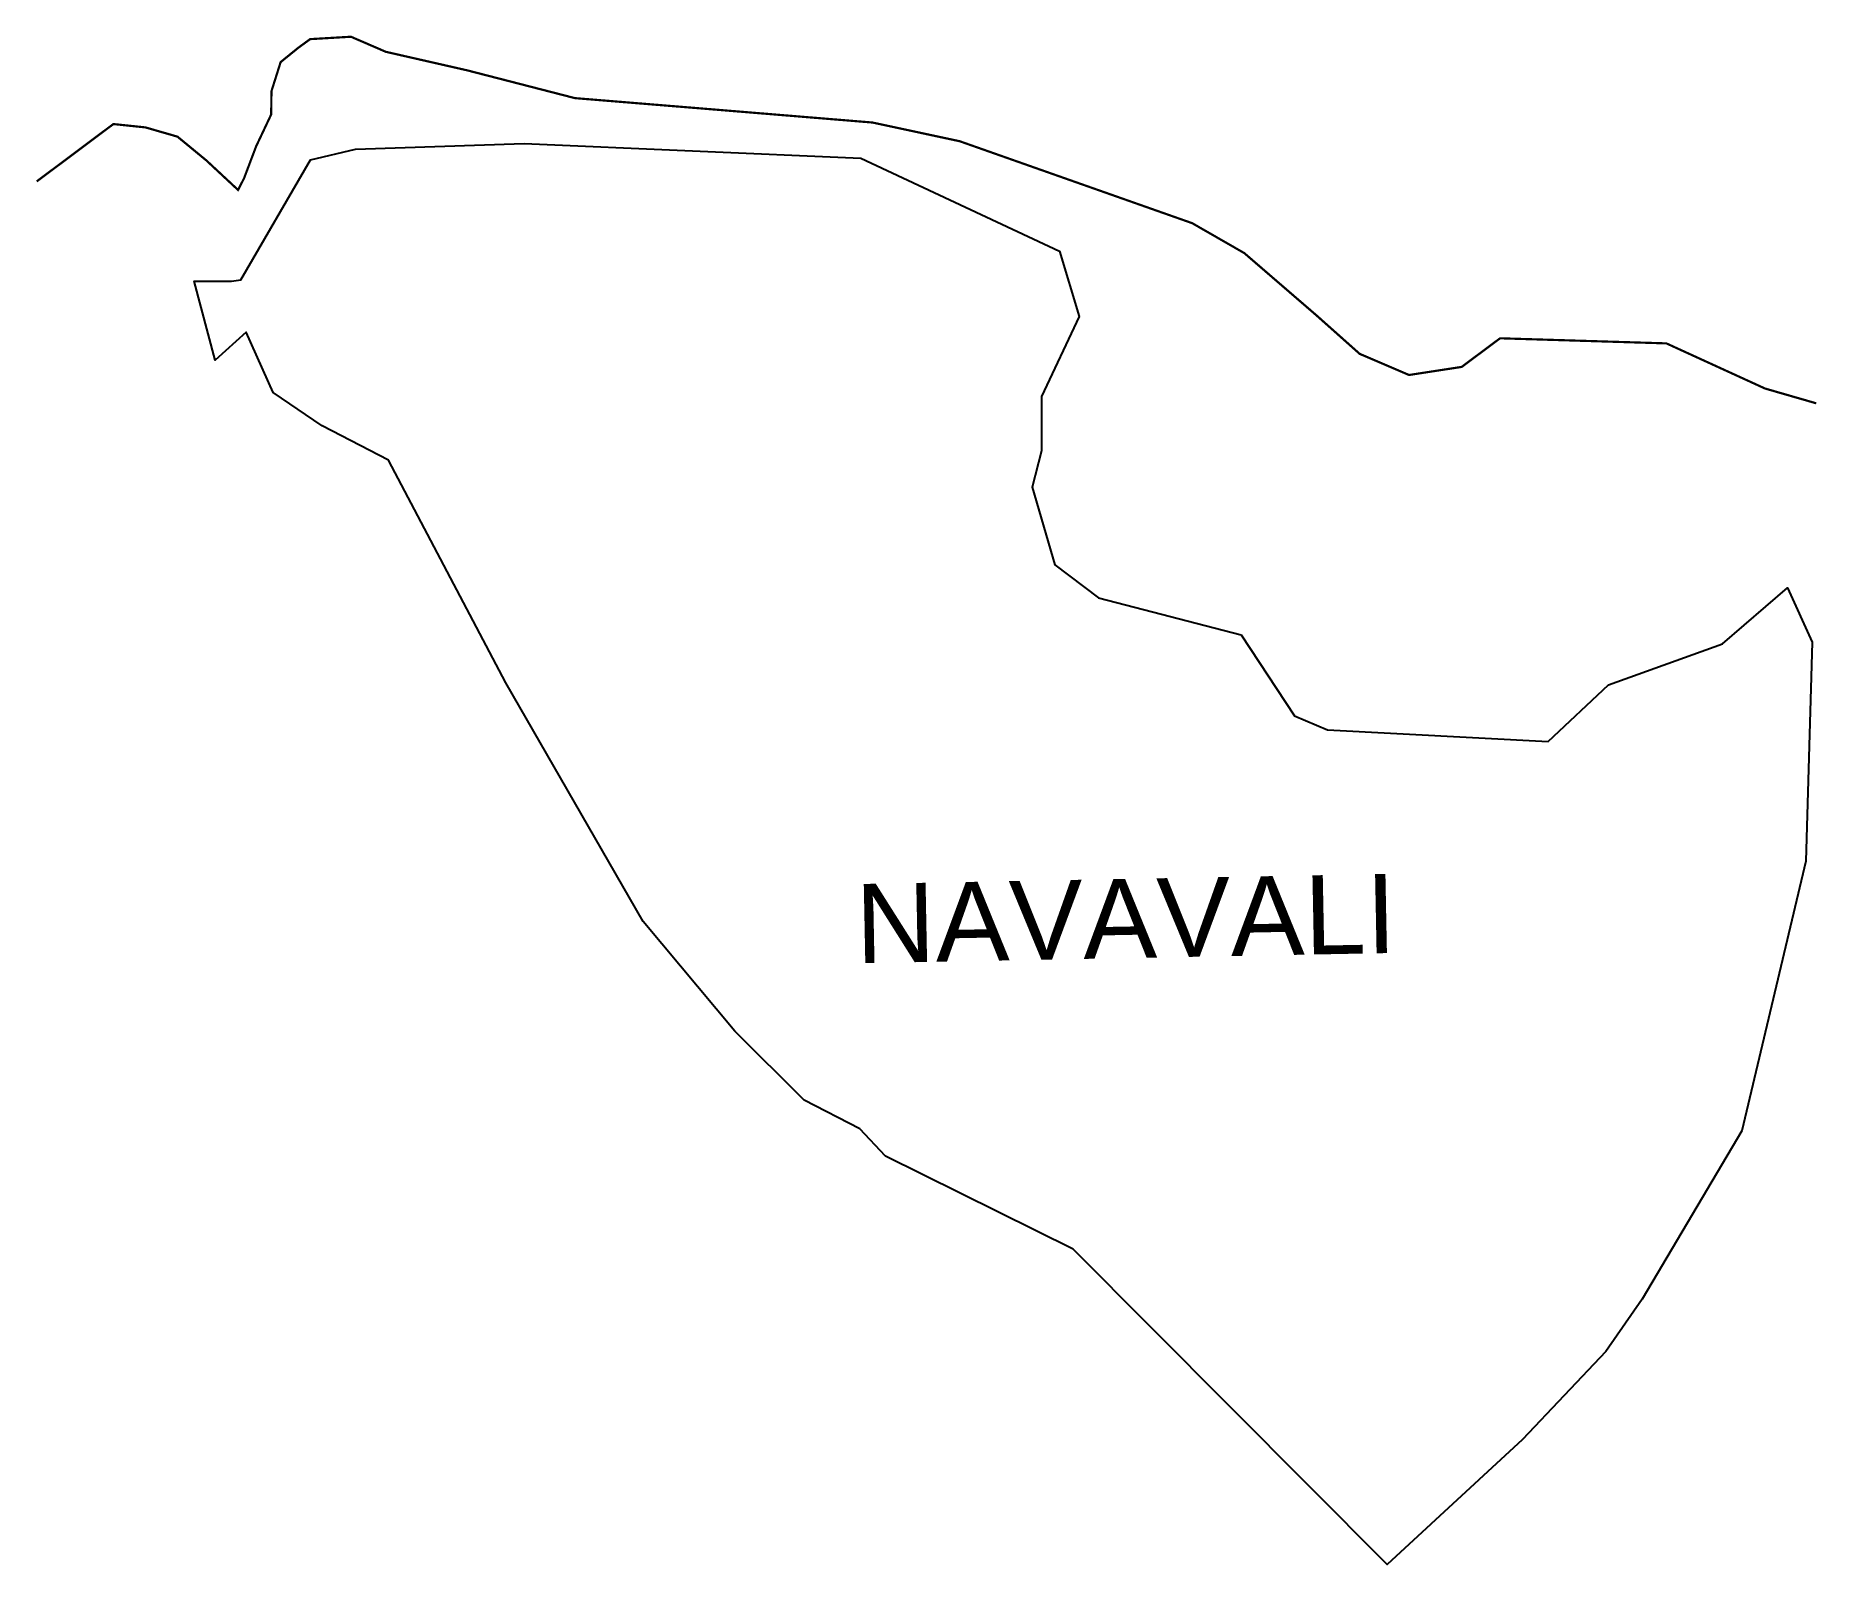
# Model space of a CAD drawing. Header units: metres. Extents: x 281998 to 284445, y 2021000 to 2023100.
import ezdxf

# ---------------------------------------------------------------- set-up
doc = ezdxf.new("R2010")
doc.units = ezdxf.units.M
for name, color, linetype in [('LOW TIDE LINE', 5, 'Continuous'), ('village', 3, 'Continuous'), ('VILLAGE NAME', 250, 'Continuous')]:
    doc.layers.add(name, color=color, linetype=linetype)
doc.styles.get("Standard").update_dxf_attribs({"font": 'calibri.ttf'})

msp = doc.modelspace()

# ---------------------------------------------------------------- linework, layer by layer
at = {"layer": 'LOW TIDE LINE', "lineweight": 18}
msp.add_lwpolyline([(281999.9, 2022899.5, 3.01, 3.01, 0), (282105.2, 2022978.3, 3.01, 3.01, 0), (282149.2, 2022973.7, 3.01, 3.01, 0), (282193.2, 2022961, 3.01, 3.01, 0), (282232.8, 2022928.4, 3.01, 3.01, 0), (282276.4, 2022887.8, 3.01, 3.01, 0), (282284.6, 2022903.7, 3.01, 3.01, 0), (282301.2, 2022947.6, 3.01, 3.01, 0), (282321.9, 2022991.4, 3.01, 3.01, 0), (282322.3, 2023023.5, 3.01, 3.01, 0), (282334.9, 2023063.4, 3.01, 3.01, 0), (282359.2, 2023083.1, 3.01, 3.01, 0), (282375.4, 2023094.9, 3.01, 3.01, 0), (282431.5, 2023098.2, 3.01, 3.01, 0), (282479.4, 2023077.5, 3.01, 3.01, 0), (282591.3, 2023052, 3.01, 3.01, 0), (282739.1, 2023013.9, 3.01, 3.01, 0), (282915.3, 2022999.5, 3.01, 3.01, 0), (283147.6, 2022980.4, 3.01, 3.01, 0), (283267.5, 2022954.7, 3.01, 3.01, 0), (283586.7, 2022842.2, 3.01, 3.01, 0), (283658.3, 2022801.1, 3.01, 3.01, 0), (283757.4, 2022715.6, 3.01, 3.01, 0), (283816.8, 2022662.7, 3.01, 3.01, 0), (283884.6, 2022633.7, 3.01, 3.01, 0), (283956.9, 2022644.8, 3.01, 3.01, 0), (284009.6, 2022684.1, 3.01, 3.01, 0), (284238, 2022677.1, 3.01, 3.01, 0), (284373.5, 2022615.1, 3.01, 3.01, 0), (284443.8, 2022594.8, 3.01, 3.01, 0)], format="xyseb", dxfattribs=at)
at = {"layer": 'village', "color": 3}
msp.add_polyline3d([(284438, 2022266.7, 0), (284429.5, 2021966, 0), (284341.6, 2021595.5, 0), (284204.8, 2021364.5, 0), (284154.7, 2021292.5, 0), (284040.3, 2021172, 0), (283854.4, 2021000.4, 0), (283423.3, 2021433, 0), (283165.8, 2021561, 0), (283130.3, 2021598.3, 0), (283054.1, 2021638, 0), (282958.8, 2021732.6, 0), (282832.9, 2021883.3, 0), (282644.1, 2022210.8, 0), (282482.9, 2022516.6, 0), (282392.1, 2022563.8, 0), (282324.5, 2022609.5, 0), (282287.4, 2022692.3, 0), (282245.2, 2022654.2, 0), (282216.2, 2022762.4, 0), (282267.2, 2022762.7, 0), (282280.1, 2022764.3, 0), (282375.9, 2022929.1, 0), (282437.8, 2022943.9, 0), (282669.4, 2022951.8, 0), (283131.5, 2022931.6, 0), (283404.7, 2022803.8, 0), (283431.4, 2022714.2, 0), (283380, 2022604.3, 0), (283379.6, 2022529.4, 0), (283367.1, 2022479.5, 0), (283398.1, 2022373.1, 0), (283458.2, 2022327.7, 0), (283653.8, 2022276.7, 0), (283727.1, 2022165.6, 0), (283772.6, 2022146.2, 0), (284075.7, 2022130.6, 0), (284158.3, 2022208.4, 0), (284315, 2022264.7, 0), (284404.4, 2022341.5, 0)], close=True, dxfattribs=at)

# ---------------------------------------------------------------- texts
at = {"layer": 'VILLAGE NAME', "insert": (283123.3, 2021934.5), "char_height": 108.748, "attachment_point": 1, "rotation": 1.1028}
msp.add_mtext_dynamic_manual_height_columns('{\\fArial|b0|i0|c0|p34;NAVAVALI}', width=726.929, gutter_width=543.7, heights=[0], dxfattribs=at)

doc.saveas('drawing.dxf')
